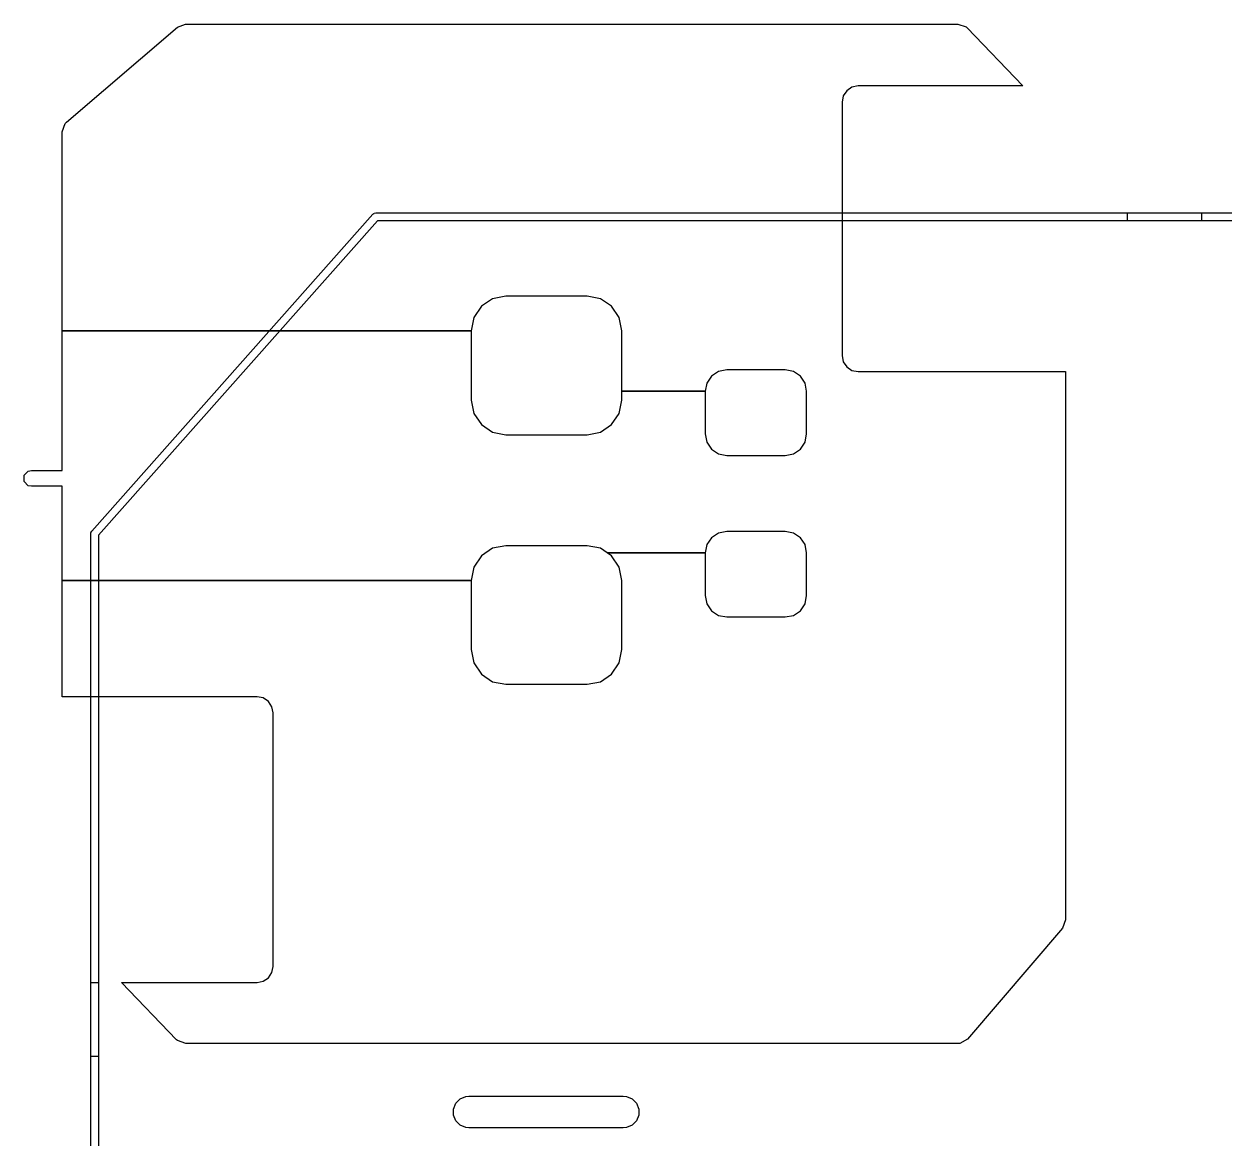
# Model space of a CAD drawing. Extents: x 29.4 to 66.2, y -106 to -17.8.
# Drawn here: x 29.75 to 37.34, y -24.82 to -17.78 of the extents above; entities that cross this region are included whole.
import ezdxf

# ---------------------------------------------------------------- set-up
doc = ezdxf.new("R2010")
doc.units = 0
doc.layers.add('BLACK', color=7, linetype='CONTINUOUS')

msp = doc.modelspace()

# ---------------------------------------------------------------- linework, layer by layer
at = {"layer": 'BLACK', "linetype": 'CONTINUOUS'}
for p, q in [((30.022937, -18.401759), (30.722937, -17.801759)), ((30.722937, -17.801759), (30.77416, -17.782504)), ((30.77416, -17.782504), (30.775, -17.7825)), ((30.775, -17.7825), (35.65, -17.7825)), ((35.65, -17.7825), (35.701423, -17.801216)), ((35.701423, -17.801216), (35.707711, -17.807097)), ((35.707711, -17.807097), (36.059362, -18.1734)), ((34.981119, -18.181134), (34.948158, -18.203158)), ((35.02, -18.1734), (34.981119, -18.181134)), ((36.059362, -18.1734), (35.02, -18.1734)), ((34.926134, -18.236119), (34.9184, -18.275)), ((34.948158, -18.203158), (34.926134, -18.236119)), ((34.9184, -18.275), (34.9184, -19.875)), ((29.995, -18.4625), (30.013716, -18.411077)), ((30.013716, -18.411077), (30.022937, -18.401759)), ((29.995, -19.71875), (29.995, -18.4625)), ((30.181302, -20.983405), (31.956302, -18.983406)), ((31.986239, -19.025), (30.225, -21.009494)), ((31.956302, -18.983406), (31.964075, -18.977513)), ((31.964075, -18.977513), (31.96487, -18.977465)), ((31.96487, -18.977465), (31.965433, -18.976903)), ((31.965433, -18.976903), (31.975, -18.975)), ((31.975, -18.975), (63.9, -18.975)), ((63.891902, -19.025), (31.986239, -19.025)), ((36.7216, -19.025), (36.7216, -18.975)), ((36.7216, -18.975), (37.1884, -18.975)), ((37.1884, -19.025), (36.7216, -19.025)), ((37.1884, -18.975), (37.1884, -19.025)), ((32.712538, -19.516651), (32.64157, -19.56407)), ((32.79625, -19.5), (32.712538, -19.516651)), ((33.30875, -19.5), (32.79625, -19.5)), ((33.392462, -19.516651), (33.30875, -19.5)), ((33.46343, -19.56407), (33.392462, -19.516651)), ((32.594151, -19.635038), (32.5775, -19.71875)), ((32.64157, -19.56407), (32.594151, -19.635038)), ((33.510849, -19.635038), (33.46343, -19.56407)), ((33.5275, -19.71875), (33.510849, -19.635038)), ((29.995, -20.6), (29.995, -19.71875)), ((29.995, -19.71875), (32.5775, -19.71875)), ((32.5775, -19.71875), (29.995, -19.71875)), ((32.5775, -19.71875), (32.5775, -20.15625)), ((33.5275, -20.1), (33.5275, -19.71875)), ((34.9184, -19.875), (34.926134, -19.913881)), ((34.926134, -19.913881), (34.948158, -19.946842)), ((34.094541, -20.004541), (34.065276, -20.048338)), ((34.138338, -19.975276), (34.094541, -20.004541)), ((34.19, -19.965), (34.138338, -19.975276)), ((34.56, -19.965), (34.19, -19.965)), ((34.611662, -19.975276), (34.56, -19.965)), ((34.655459, -20.004541), (34.611662, -19.975276)), ((34.684724, -20.048338), (34.655459, -20.004541)), ((34.948158, -19.946842), (34.981119, -19.968866)), ((34.981119, -19.968866), (35.02, -19.9766)), ((35.02, -19.9766), (36.33, -19.9766)), ((36.33, -19.9766), (36.33, -23.4375)), ((34.065276, -20.048338), (34.055, -20.1)), ((34.695, -20.1), (34.684724, -20.048338)), ((32.5775, -20.15625), (32.594151, -20.239962)), ((33.510849, -20.239962), (33.5275, -20.15625)), ((33.5275, -20.15625), (33.5275, -20.1)), ((33.5275, -20.1), (34.055, -20.1)), ((34.055, -20.1), (33.5275, -20.1)), ((34.055, -20.1), (34.055, -20.37)), ((34.695, -20.37), (34.695, -20.1)), ((32.594151, -20.239962), (32.64157, -20.31093)), ((33.46343, -20.31093), (33.510849, -20.239962)), ((32.64157, -20.31093), (32.712538, -20.358349)), ((33.392462, -20.358349), (33.46343, -20.31093)), ((32.712538, -20.358349), (32.79625, -20.375)), ((32.79625, -20.375), (32.796251, -20.375)), ((32.796251, -20.375), (33.308749, -20.375)), ((33.308749, -20.375), (33.30875, -20.375)), ((33.30875, -20.375), (33.392462, -20.358349)), ((34.055, -20.37), (34.065276, -20.421662)), ((34.684724, -20.421662), (34.695, -20.37)), ((34.065276, -20.421662), (34.094541, -20.465459)), ((34.094541, -20.465459), (34.138338, -20.494724)), ((34.611662, -20.494724), (34.655459, -20.465459)), ((34.655459, -20.465459), (34.684724, -20.421662)), ((34.138338, -20.494724), (34.19, -20.505)), ((34.19, -20.505), (34.190001, -20.505)), ((34.190001, -20.505), (34.559999, -20.505)), ((34.559999, -20.505), (34.56, -20.505)), ((34.56, -20.505), (34.611662, -20.494724)), ((29.753806, -20.630866), (29.780866, -20.603806)), ((29.780866, -20.603806), (29.8, -20.6)), ((29.8, -20.6), (29.995, -20.6)), ((29.753806, -20.669134), (29.753806, -20.630866)), ((29.780866, -20.696194), (29.753806, -20.669134)), ((29.8, -20.7), (29.780866, -20.696194)), ((29.995, -20.7), (29.8, -20.7)), ((29.995, -21.29375), (29.995, -20.7)), ((30.175, -21), (30.176432, -20.992796)), ((30.175, -88.960352), (30.175, -21)), ((30.176375, -20.991824), (30.176755, -20.991173)), ((30.176432, -20.992796), (30.176375, -20.991824)), ((30.176755, -20.991173), (30.176903, -20.990433)), ((30.176903, -20.990433), (30.177592, -20.989743)), ((30.177592, -20.989743), (30.181302, -20.983405)), ((34.138338, -20.995276), (34.094541, -21.024541)), ((34.19, -20.985), (34.138338, -20.995276)), ((34.56, -20.985), (34.19, -20.985)), ((34.611662, -20.995276), (34.56, -20.985)), ((34.655459, -21.024541), (34.611662, -20.995276)), ((30.225, -21.009494), (30.225, -88.957463)), ((32.79625, -21.075), (32.712538, -21.091651)), ((33.30875, -21.075), (32.79625, -21.075)), ((33.392462, -21.091651), (33.30875, -21.075)), ((34.065276, -21.068338), (34.055, -21.12)), ((34.094541, -21.024541), (34.065276, -21.068338)), ((34.684724, -21.068338), (34.655459, -21.024541)), ((34.695, -21.12), (34.684724, -21.068338)), ((32.64157, -21.13907), (32.594151, -21.210038)), ((32.712538, -21.091651), (32.64157, -21.13907)), ((33.43489, -21.12), (33.392462, -21.091651)), ((33.46343, -21.13907), (33.43489, -21.12)), ((33.43489, -21.12), (34.055, -21.12)), ((34.055, -21.12), (33.43489, -21.12)), ((33.510849, -21.210038), (33.46343, -21.13907)), ((34.055, -21.12), (34.055, -21.39)), ((34.695, -21.39), (34.695, -21.12)), ((32.594151, -21.210038), (32.5775, -21.29375)), ((33.5275, -21.29375), (33.510849, -21.210038)), ((29.995, -22.0284), (29.995, -21.29375)), ((29.995, -21.29375), (32.5775, -21.29375)), ((32.5775, -21.29375), (29.995, -21.29375)), ((32.5775, -21.29375), (32.5775, -21.73125)), ((33.5275, -21.73125), (33.5275, -21.29375)), ((34.055, -21.39), (34.065276, -21.441662)), ((34.065276, -21.441662), (34.094541, -21.485459)), ((34.655459, -21.485459), (34.684724, -21.441662)), ((34.684724, -21.441662), (34.695, -21.39)), ((34.094541, -21.485459), (34.138338, -21.514724)), ((34.138338, -21.514724), (34.19, -21.525)), ((34.19, -21.525), (34.190001, -21.525)), ((34.190001, -21.525), (34.559999, -21.525)), ((34.559999, -21.525), (34.56, -21.525)), ((34.56, -21.525), (34.611662, -21.514724)), ((34.611662, -21.514724), (34.655459, -21.485459)), ((32.5775, -21.73125), (32.594151, -21.814962)), ((33.510849, -21.814962), (33.5275, -21.73125)), ((32.594151, -21.814962), (32.64157, -21.88593)), ((33.46343, -21.88593), (33.510849, -21.814962)), ((32.64157, -21.88593), (32.712538, -21.933349)), ((33.392462, -21.933349), (33.46343, -21.88593)), ((32.712538, -21.933349), (32.79625, -21.95)), ((32.79625, -21.95), (32.796251, -21.95)), ((32.796251, -21.95), (33.308749, -21.95)), ((33.308749, -21.95), (33.30875, -21.95)), ((33.30875, -21.95), (33.392462, -21.933349)), ((31.225, -22.0284), (29.995, -22.0284)), ((31.263881, -22.036134), (31.225, -22.0284)), ((31.296842, -22.058158), (31.263881, -22.036134)), ((31.318866, -22.091119), (31.296842, -22.058158)), ((31.3266, -22.13), (31.318866, -22.091119)), ((31.3266, -23.73), (31.3266, -22.13)), ((36.310741, -23.489563), (35.710741, -24.189563)), ((36.311284, -23.488923), (36.310741, -23.489563)), ((36.33, -23.4375), (36.311284, -23.488923)), ((31.318866, -23.768881), (31.3266, -23.73)), ((31.263881, -23.823866), (31.296842, -23.801842)), ((31.296842, -23.801842), (31.318866, -23.768881)), ((30.175, -24.2984), (30.175, -23.8316)), ((30.175, -23.8316), (30.225, -23.8316)), ((30.225, -23.8316), (30.225, -24.2984)), ((30.717448, -24.193068), (30.368445, -23.8316)), ((30.368445, -23.8316), (31.225, -23.8316)), ((31.225, -23.8316), (31.263881, -23.823866)), ((30.723577, -24.198784), (30.717448, -24.193068)), ((30.775, -24.2175), (30.723577, -24.198784)), ((35.65, -24.2175), (30.775, -24.2175)), ((35.663064, -24.216426), (35.65, -24.2175)), ((35.710741, -24.189563), (35.663064, -24.216426)), ((30.225, -24.2984), (30.175, -24.2984)), ((32.506943, -24.566853), (32.542991, -24.551921)), ((32.542991, -24.551921), (32.5625, -24.55)), ((32.5625, -24.55), (33.5375, -24.55)), ((33.5375, -24.55), (33.557009, -24.551921)), ((33.557009, -24.551921), (33.593057, -24.566853)), ((32.464421, -24.630491), (32.479353, -24.594443)), ((32.464421, -24.669509), (32.464421, -24.630491)), ((32.479353, -24.594443), (32.506943, -24.566853)), ((33.593057, -24.566853), (33.620647, -24.594443)), ((33.620647, -24.594443), (33.635579, -24.630491)), ((33.635579, -24.630491), (33.635579, -24.669509)), ((32.479353, -24.705557), (32.464421, -24.669509)), ((32.506943, -24.733147), (32.479353, -24.705557)), ((33.620647, -24.705557), (33.593057, -24.733147)), ((33.635579, -24.669509), (33.620647, -24.705557)), ((32.542991, -24.748079), (32.506943, -24.733147)), ((32.5625, -24.75), (32.542991, -24.748079)), ((33.5375, -24.75), (32.5625, -24.75)), ((33.557009, -24.748079), (33.5375, -24.75)), ((33.593057, -24.733147), (33.557009, -24.748079))]:
    msp.add_line(p, q, dxfattribs=at)

doc.saveas('drawing.dxf')
